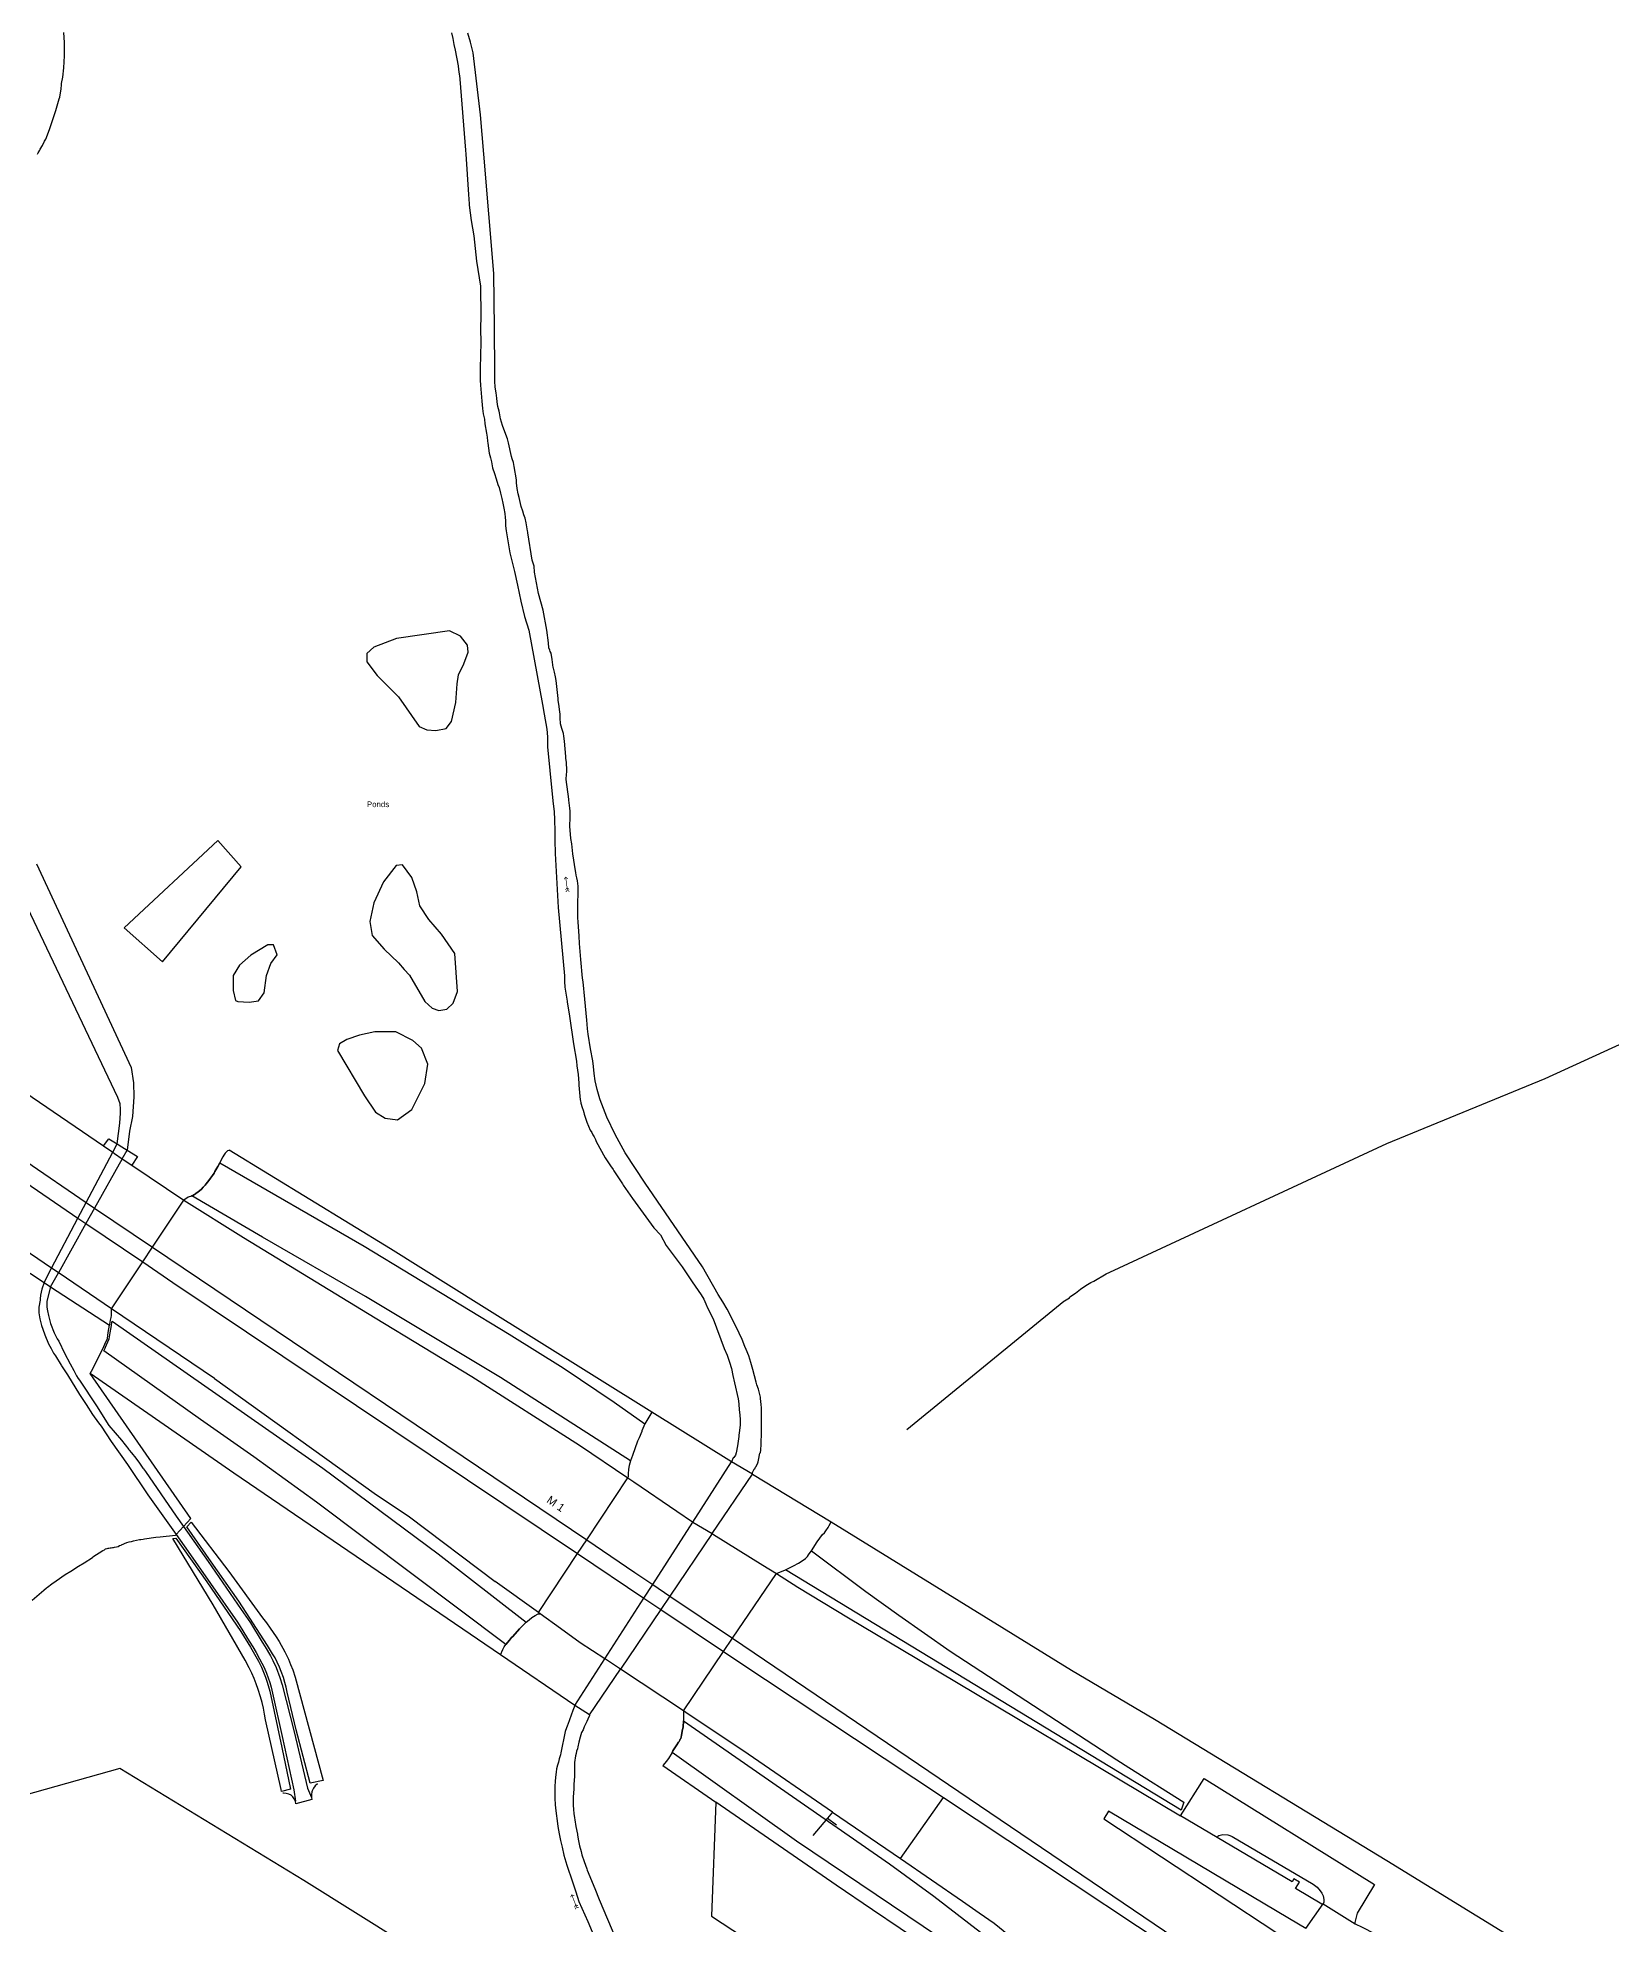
# Model space of a CAD drawing. Header units: millimetres. Extents: x 111502 to 977541, y 8702 to 1044108.
# Drawn here: x 974860 to 975278, y 476489 to 476990 of the extents above; entities that cross this region are included whole.
import ezdxf

# ---------------------------------------------------------------- set-up
doc = ezdxf.new("R2010")
doc.units = ezdxf.units.MM
doc.header["$LTSCALE"] = 0.25
doc.layers.add('X HVSS Site Background', color=8, linetype='Continuous')
doc.styles.add('OS Master Map$1$Standard', font='txt')

# ---------------------------------------------------------------- blocks, each defined once
blk = doc.blocks.new('OS Master Map$1$OSS6')
at = {"color": 8, "true_color": 0x707070, "const_width": 0.174, "flags": 128}
for points in [[(0.5, 0.5), (0, 0), (0.5, -0.5)], [(0, 0), (3.438, 0)], [(3.35, 0.5), (2.85, 0), (3.35, -0.5)], [(3.938, 0.5), (3.438, 0), (3.938, -0.5)]]:
    blk.add_lwpolyline(points, dxfattribs=at)
blk = doc.blocks.new('OS MAP')
at = {"layer": 'X HVSS Site Background', "flags": 128}
for points in [[(488641.6, 241500), (488641.8, 241500.3), (488641.8, 241500.3), (488642.2, 241501), (488642.2, 241501), (488642.3, 241501.3), (488642.3, 241501.3), (488642.9, 241502.3), (488642.9, 241502.3), (488643.5, 241503.4), (488643.5, 241503.4), (488643.8, 241504), (488643.8, 241504), (488644.8, 241506.5), (488644.8, 241506.5), (488646.5, 241511.6), (488646.5, 241511.6), (488647.4, 241514.7), (488647.4, 241514.7), (488647.5, 241515.1), (488647.5, 241515.1), (488647.9, 241517.3), (488647.9, 241517.3), (488648, 241518.4), (488648, 241518.4), (488648, 241518.7), (488648, 241518.7), (488648.3, 241520.4), (488648.3, 241520.4), (488648.6, 241522.9), (488648.6, 241522.9), (488648.8, 241526.1), (488648.8, 241526.1), (488648.8, 241529.6), (488648.8, 241529.6), (488648.6, 241532.3)], [(488751.6, 241532.2), (488751.9, 241530.7), (488751.9, 241530.7), (488752.2, 241529.1), (488752.2, 241529.1), (488752.5, 241527.6), (488752.5, 241527.6), (488753.3, 241523.4), (488753.3, 241523.4), (488753.4, 241522.5), (488753.4, 241522.5), (488753.8, 241520.1), (488753.8, 241520.1), (488753.8, 241519.9), (488753.8, 241519.9), (488755.3, 241501), (488755.3, 241501), (488755.4, 241500), (488755.4, 241500), (488756.1, 241489.3), (488756.1, 241489.3), (488756.3, 241486.8), (488756.3, 241486.8), (488756.3, 241486.4), (488756.3, 241486.4), (488756.8, 241482.4), (488756.8, 241482.4), (488757.5, 241478.3), (488757.5, 241478.3), (488758.2, 241471.6), (488758.2, 241471.6), (488759.3, 241464.9), (488759.3, 241464.9), (488759.4, 241456.9), (488759.4, 241456.9), (488759.3, 241453.8), (488759.3, 241453.8), (488759.4, 241449.8), (488759.4, 241449.8), (488759.3, 241446.8), (488759.3, 241446.8), (488759.2, 241442.9), (488759.2, 241442.9), (488759.2, 241440), (488759.2, 241440), (488759.3, 241438.6), (488759.3, 241438.6), (488759.4, 241437.6), (488759.4, 241437.6), (488759.6, 241434.4), (488759.6, 241434.4), (488759.8, 241432.4), (488759.8, 241432.4), (488760, 241431), (488760, 241431), (488760.3, 241429.6), (488760.3, 241429.6), (488760.4, 241428.4), (488760.4, 241428.4), (488760.9, 241425.9), (488760.9, 241425.9), (488761, 241424.8), (488761, 241424.8), (488761.1, 241423.8), (488761.1, 241423.8), (488761.2, 241423.2), (488761.2, 241423.2), (488761.6, 241420.6), (488761.6, 241420.6), (488761.9, 241419.3), (488761.9, 241419.3), (488762.2, 241418.3), (488762.2, 241418.3), (488762.5, 241416.7), (488762.5, 241416.7), (488763, 241415.2), (488763, 241415.2), (488763.4, 241413.8), (488763.4, 241413.8), (488763.9, 241412.3), (488763.9, 241412.3), (488764.2, 241411.5), (488764.2, 241411.5), (488764.6, 241410), (488764.6, 241410), (488764.9, 241408.5), (488764.9, 241408.5), (488765.2, 241407.3), (488765.2, 241407.3), (488765.5, 241406), (488765.5, 241406), (488765.7, 241404.6), (488765.7, 241404.6), (488765.8, 241403.5), (488765.8, 241403.5), (488765.9, 241402.7), (488765.9, 241402.7), (488765.9, 241401.3), (488765.9, 241401.3), (488766.1, 241400), (488766.1, 241400), (488767.1, 241394.1), (488767.1, 241394.1), (488768.3, 241389.2), (488768.3, 241389.2), (488769.1, 241385.5), (488769.1, 241385.5), (488770, 241381.3), (488770, 241381.3), (488771, 241377.2), (488771, 241377.2), (488772.1, 241373.6), (488772.1, 241373.6), (488775.7, 241353.8), (488775.7, 241353.8), (488776.2, 241351.3), (488776.2, 241351.3), (488776.9, 241347.3), (488776.9, 241347.3), (488777, 241346.3), (488777, 241346.3), (488777.1, 241345.2), (488777.1, 241345.2), (488777.1, 241342.6), (488777.1, 241342.6), (488777.7, 241336.3), (488777.7, 241336.3), (488778.2, 241330.9), (488778.2, 241330.9), (488778.6, 241327.5), (488778.6, 241327.5), (488778.8, 241325.4), (488778.8, 241325.4), (488778.9, 241323.2), (488778.9, 241323.2), (488778.9, 241322.9), (488778.9, 241322.9), (488779, 241320.6), (488779, 241320.6), (488779, 241317.8), (488779, 241317.8), (488779.1, 241314.3), (488779.1, 241314.3), (488779.9, 241299.9), (488779.9, 241299.9), (488781.6, 241281.8), (488781.6, 241281.8), (488781.6, 241280.3), (488781.6, 241280.3), (488781.7, 241278.8), (488781.7, 241278.8), (488782, 241276.7), (488782, 241276.7), (488782.3, 241275.1), (488782.3, 241275.1), (488782.3, 241274.9), (488782.3, 241274.9), (488782.9, 241271.1), (488782.9, 241271.1), (488784, 241263.7), (488784, 241263.7), (488784.8, 241259.1), (488784.8, 241259.1), (488784.9, 241257.9), (488784.9, 241257.9), (488785.2, 241255.6), (488785.2, 241255.6), (488785.4, 241253.3), (488785.4, 241253.3), (488785.4, 241252.8), (488785.4, 241252.8), (488785.7, 241248.9), (488785.7, 241248.9), (488785.8, 241248.7), (488785.8, 241248.7), (488785.9, 241248), (488785.9, 241248), (488786.3, 241246.8), (488786.3, 241246.8), (488786.5, 241246.1), (488786.5, 241246.1), (488786.7, 241245.5), (488786.7, 241245.5), (488786.8, 241245.1), (488786.8, 241245.1), (488787.4, 241243.2), (488787.4, 241243.2), (488787.5, 241242.9), (488787.5, 241242.9), (488788.4, 241240.8), (488788.4, 241240.8), (488788.8, 241240.2), (488788.8, 241240.2), (488789.1, 241239.6), (488789.1, 241239.6), (488789.5, 241239), (488789.5, 241239), (488789.8, 241238.3), (488789.8, 241238.3), (488790, 241237.8), (488790, 241237.8), (488792.4, 241233.5), (488792.4, 241233.5), (488793.8, 241231.3), (488793.8, 241231.3), (488794.5, 241230.4), (488794.5, 241230.4), (488794.7, 241230), (488794.7, 241230), (488797, 241226.6), (488797, 241226.6), (488797.2, 241226.2), (488797.2, 241226.2), (488799.6, 241222.7), (488799.6, 241222.7), (488805.3, 241214.9), (488805.3, 241214.9), (488807.1, 241213), (488807.1, 241213), (488808.6, 241210.2), (488808.6, 241210.2), (488812.8, 241204.5), (488812.8, 241204.5), (488815.5, 241200.5), (488815.5, 241200.5), (488817.9, 241197.1), (488817.9, 241197.1), (488818.6, 241195.9), (488818.6, 241195.9), (488819.1, 241194.7), (488819.1, 241194.7), (488819.6, 241193.6), (488819.6, 241193.6), (488821.1, 241190.7), (488821.1, 241190.7), (488824, 241182.8), (488824, 241182.8), (488824.8, 241181.1), (488824.8, 241181.1), (488825.4, 241179.2), (488825.4, 241179.2), (488825.9, 241177.5), (488825.9, 241177.5), (488826.3, 241175.7), (488826.3, 241175.7), (488826.7, 241173.7), (488826.7, 241173.7), (488827.7, 241169.5), (488827.7, 241169.5), (488827.9, 241168.1), (488827.9, 241168.1), (488828, 241166.5), (488828, 241166.5), (488828.1, 241166), (488828.1, 241166), (488828.2, 241164.1), (488828.2, 241164.1), (488828.2, 241162.6), (488828.2, 241162.6), (488828.1, 241161.1), (488828.1, 241161.1), (488827.9, 241159.8), (488827.9, 241159.8), (488827.9, 241159.5), (488827.9, 241159.5), (488827.6, 241157.6), (488827.6, 241157.6), (488827.5, 241157), (488827.5, 241157), (488827.2, 241155.1), (488827.2, 241155.1), (488827, 241154.5), (488827, 241154.5), (488826.6, 241153.9), (488826.6, 241153.9), (488826.4, 241153.8), (488826.4, 241153.8), (488825.95, 241152.7)], [(488831.5, 241149.5), (488831.5, 241149.9), (488831.5, 241149.9), (488831.7, 241150.3), (488831.7, 241150.3), (488831.8, 241150.4), (488831.8, 241150.4), (488832, 241150.8), (488832, 241150.8), (488832.1, 241150.9), (488832.1, 241150.9), (488832.3, 241151.3), (488832.3, 241151.3), (488832.4, 241151.4), (488832.4, 241151.4), (488832.8, 241152.2), (488832.8, 241152.2), (488833, 241152.7), (488833, 241152.7), (488833.1, 241153.2), (488833.1, 241153.2), (488833.2, 241153.6), (488833.2, 241153.6), (488833.4, 241154.6), (488833.4, 241154.6), (488833.5, 241155), (488833.5, 241155), (488833.6, 241155.2), (488833.6, 241155.2), (488833.7, 241155.8), (488833.7, 241155.8), (488833.7, 241156.3), (488833.7, 241156.3), (488833.8, 241157), (488833.8, 241157), (488833.8, 241158.8), (488833.8, 241158.8), (488833.9, 241159.3), (488833.9, 241159.3), (488833.9, 241167.1), (488833.9, 241167.1), (488833.8, 241168), (488833.8, 241168), (488833.6, 241169.6), (488833.6, 241169.6), (488833.6, 241169.9), (488833.6, 241169.9), (488833.5, 241170.6), (488833.5, 241170.6), (488833.1, 241172), (488833.1, 241172), (488832.7, 241173.2), (488832.7, 241173.2), (488832.5, 241173.9), (488832.5, 241173.9), (488831.6, 241177.3), (488831.6, 241177.3), (488831.1, 241179.1), (488831.1, 241179.1), (488830.5, 241180.9), (488830.5, 241180.9), (488829.8, 241182.6), (488829.8, 241182.6), (488829.5, 241183.4), (488829.5, 241183.4), (488828.8, 241185.2), (488828.8, 241185.2), (488828, 241186.9), (488828, 241186.9), (488827.3, 241188.4), (488827.3, 241188.4), (488824.8, 241193.3), (488824.8, 241193.3), (488823.6, 241195.2), (488823.6, 241195.2), (488822.4, 241197.2), (488822.4, 241197.2), (488818.2, 241204.5), (488818.2, 241204.5), (488803, 241226.7), (488803, 241226.7), (488797.7, 241234.8), (488797.7, 241234.8), (488795, 241239.7), (488795, 241239.7), (488792.8, 241244.3), (488792.8, 241244.3), (488791.9, 241246.6), (488791.9, 241246.6), (488791.1, 241248.9), (488791.1, 241248.9), (488791, 241249.1), (488791, 241249.1), (488790.3, 241251.6), (488790.3, 241251.6), (488789.7, 241253.9), (488789.7, 241253.9), (488789.5, 241255.9), (488789.5, 241255.9), (488789.3, 241257.7), (488789.3, 241257.7), (488789.1, 241259.2), (488789.1, 241259.2), (488788.5, 241262.4), (488788.5, 241262.4), (488787.9, 241266.3), (488787.9, 241266.3), (488787.7, 241267.7), (488787.7, 241267.7), (488787.6, 241269), (488787.6, 241269), (488787.5, 241270), (488787.5, 241270), (488787, 241275.6), (488787, 241275.6), (488786.5, 241280.2), (488786.5, 241280.2), (488786.4, 241281.2), (488786.4, 241281.2), (488785.9, 241286.1), (488785.9, 241286.1), (488785.6, 241290.4), (488785.6, 241290.4), (488785.5, 241292.3), (488785.5, 241292.3), (488785.3, 241294.9), (488785.3, 241294.9), (488785.2, 241296), (488785.2, 241296), (488785.1, 241297.3), (488785.1, 241297.3), (488785.1, 241301.1), (488785.1, 241301.1), (488785.2, 241303.7), (488785.2, 241303.7), (488785.2, 241305.6), (488785.2, 241305.6), (488785, 241307), (488785, 241307), (488784.9, 241307.8), (488784.9, 241307.8), (488784.7, 241308.5), (488784.7, 241308.5), (488784.6, 241309.2), (488784.6, 241309.2), (488784.5, 241309.7), (488784.5, 241309.7), (488783.8, 241314.2), (488783.8, 241314.2), (488783.5, 241316.8), (488783.5, 241316.8), (488783.3, 241318.3), (488783.3, 241318.3), (488783, 241321.5), (488783, 241321.5), (488783, 241322.3), (488783, 241322.3), (488783.1, 241323), (488783.1, 241323), (488783.1, 241325.5), (488783.1, 241325.5), (488783, 241326.3), (488783, 241326.3), (488782.7, 241328.4), (488782.7, 241328.4), (488782.7, 241328.7), (488782.7, 241328.7), (488782, 241333.9), (488782, 241333.9), (488782, 241334.4), (488782, 241334.4), (488782.1, 241334.9), (488782.1, 241334.9), (488782.1, 241335.4), (488782.1, 241335.4), (488782.2, 241335.8), (488782.2, 241335.8), (488782.2, 241337.1), (488782.2, 241337.1), (488782.1, 241337.7), (488782.1, 241337.7), (488782.1, 241338.4), (488782.1, 241338.4), (488781.9, 241339.6), (488781.9, 241339.6), (488781.9, 241340), (488781.9, 241340), (488781.6, 241344.1), (488781.6, 241344.1), (488781.4, 241345.4), (488781.4, 241345.4), (488781.3, 241346.1), (488781.3, 241346.1), (488780.9, 241347.5), (488780.9, 241347.5), (488780.5, 241348.7), (488780.5, 241348.7), (488780.5, 241349.2), (488780.5, 241349.2), (488780.4, 241349.8), (488780.4, 241349.8), (488780.4, 241351.4), (488780.4, 241351.4), (488780.3, 241351.8), (488780.3, 241351.8), (488780.2, 241353.3), (488780.2, 241353.3), (488779.9, 241355), (488779.9, 241355), (488779.9, 241355.4), (488779.9, 241355.4), (488779.4, 241360.2), (488779.4, 241360.2), (488779.2, 241361.2), (488779.2, 241361.2), (488778.9, 241362.4), (488778.9, 241362.4), (488778.7, 241363.5), (488778.7, 241363.5), (488778.6, 241363.7), (488778.6, 241363.7), (488778.3, 241365.8), (488778.3, 241365.8), (488778, 241367.5), (488778, 241367.5), (488777.8, 241367.9), (488777.8, 241367.9), (488777.7, 241368.3), (488777.7, 241368.3), (488777.4, 241368.9), (488777.4, 241368.9), (488777.3, 241370.2), (488777.3, 241370.2), (488776.9, 241373.6), (488776.9, 241373.6), (488775.9, 241378.9), (488775.9, 241378.9), (488774.7, 241383.3), (488774.7, 241383.3), (488773.6, 241389), (488773.6, 241389), (488773.5, 241390.6), (488773.5, 241390.6), (488773, 241392.2), (488773, 241392.2), (488771.8, 241399.4), (488771.8, 241399.4), (488771.8, 241399.6), (488771.8, 241399.6), (488771.75, 241400), (488771.75, 241400), (488771.4, 241402.1), (488771.4, 241402.1), (488771.1, 241403.3), (488771.1, 241403.3), (488770.8, 241404.2), (488770.8, 241404.2), (488770.5, 241405.2), (488770.5, 241405.2), (488770.1, 241406.4), (488770.1, 241406.4), (488769.5, 241408.8), (488769.5, 241408.8), (488769.3, 241409.8), (488769.3, 241409.8), (488769, 241411.2), (488769, 241411.2), (488768.8, 241412.7), (488768.8, 241412.7), (488768.8, 241413.5), (488768.8, 241413.5), (488768.2, 241417), (488768.2, 241417), (488768, 241418.1), (488768, 241418.1), (488767.7, 241419.1), (488767.7, 241419.1), (488767.5, 241419.7), (488767.5, 241419.7), (488766.7, 241423.3), (488766.7, 241423.3), (488766.4, 241424.4), (488766.4, 241424.4), (488765.2, 241427.7), (488765.2, 241427.7), (488765.1, 241427.9), (488765.1, 241427.9), (488764.6, 241429.7), (488764.6, 241429.7), (488764.3, 241431.3), (488764.3, 241431.3), (488764.2, 241431.7), (488764.2, 241431.7), (488763.9, 241433), (488763.9, 241433), (488763.7, 241434.2), (488763.7, 241434.2), (488763.6, 241435.2), (488763.6, 241435.2), (488763.4, 241436.6), (488763.4, 241436.6), (488763.2, 241438.1), (488763.2, 241438.1), (488763.2, 241438.4), (488763.2, 241438.4), (488763.1, 241439.4), (488763.1, 241439.4), (488763.1, 241442.3), (488763.1, 241442.3), (488763, 241453.9), (488763, 241453.9), (488762.8, 241468.3), (488762.8, 241468.3), (488760.2, 241500), (488760.2, 241500), (488759.3, 241510.4), (488759.3, 241510.4), (488757.3, 241526.9), (488757.3, 241526.9), (488756.6, 241529.7), (488756.6, 241529.7), (488755.9, 241532.1)], [(488737.51, 241355.87), (488743, 241348.01), (488743, 241348.01), (488745.01, 241347.1), (488745.01, 241347.1), (488747.39, 241346.91), (488747.39, 241346.91), (488750.13, 241347.46), (488750.13, 241347.46), (488751.59, 241349.29), (488751.59, 241349.29), (488752.69, 241354.41), (488752.69, 241354.41), (488753.06, 241359.35), (488753.06, 241359.35), (488753.42, 241361.72), (488753.42, 241361.72), (488754.88, 241364.65), (488754.88, 241364.65), (488755.98, 241367.76), (488755.98, 241367.76), (488755.8, 241369.59), (488755.8, 241369.59), (488753.97, 241371.96), (488753.97, 241371.96), (488751.04, 241373.43), (488751.04, 241373.43), (488736.96, 241371.41), (488736.96, 241371.41), (488730.93, 241369.04), (488730.93, 241369.04), (488729.1, 241367.39), (488729.1, 241367.39), (488729.1, 241365.2), (488729.1, 241365.2), (488731.84, 241361.54), (488731.84, 241361.54), (488737.51, 241355.87)], [(488689.48, 241317.72), (488664.61, 241294.5), (488664.61, 241294.5), (488674.85, 241285.54), (488674.85, 241285.54), (488695.7, 241310.77), (488695.7, 241310.77), (488689.48, 241317.72)], [(488662.75, 241237.15), (488663.51, 241242.71), (488663.51, 241242.71), (488663.66, 241245.31), (488663.66, 241245.31), (488663.68, 241246.39), (488663.68, 241246.39), (488663.56, 241247.84), (488663.56, 241247.84), (488662.99, 241249.44), (488662.99, 241249.44), (488634.72, 241308.84)], [(488641.35, 241311.56), (488666.52, 241257.49), (488666.52, 241257.49), (488667.09, 241253.39), (488667.09, 241253.39), (488667.24, 241249.64), (488667.24, 241249.64), (488666.81, 241244.41), (488666.81, 241244.41), (488666.08, 241240.56), (488666.08, 241240.56), (488665.4, 241235.5)], [(488740.42, 241281.99), (488744.52, 241274.97), (488744.52, 241274.97), (488746.42, 241273.22), (488746.42, 241273.22), (488748.17, 241272.63), (488748.17, 241272.63), (488750.37, 241272.92), (488750.37, 241272.92), (488751.98, 241274.53), (488751.98, 241274.53), (488753.15, 241277.6), (488753.15, 241277.6), (488752.42, 241287.7), (488752.42, 241287.7), (488748.9, 241292.82), (488748.9, 241292.82), (488745.54, 241296.77), (488745.54, 241296.77), (488743.2, 241300.42), (488743.2, 241300.42), (488742.32, 241304.08), (488742.32, 241304.08), (488741.01, 241307.88), (488741.01, 241307.88), (488738.52, 241311.25), (488738.52, 241311.25), (488736.91, 241311.1), (488736.91, 241311.1), (488733.55, 241306.71), (488733.55, 241306.71), (488730.91, 241301.15), (488730.91, 241301.15), (488729.89, 241296.18), (488729.89, 241296.18), (488730.47, 241292.52), (488730.47, 241292.52), (488733.69, 241288.87), (488733.69, 241288.87), (488737.49, 241285.21), (488737.49, 241285.21), (488738.96, 241283.46), (488738.96, 241283.46), (488740.42, 241281.99)], [(488694.78, 241274.97), (488697.85, 241274.82), (488697.85, 241274.82), (488700.34, 241275.12), (488700.34, 241275.12), (488701.8, 241277.31), (488701.8, 241277.31), (488702.39, 241281.85), (488702.39, 241281.85), (488703.56, 241285.06), (488703.56, 241285.06), (488705.31, 241287.4), (488705.31, 241287.4), (488704.29, 241290.04), (488704.29, 241290.04), (488702.83, 241290.04), (488702.83, 241290.04), (488698.29, 241287.26), (488698.29, 241287.26), (488695.22, 241284.63), (488695.22, 241284.63), (488693.61, 241281.85), (488693.61, 241281.85), (488693.61, 241277.9), (488693.61, 241277.9), (488694.2, 241275.26), (488694.2, 241275.26), (488694.78, 241274.97)], [(488872.55, 241161.34), (488914.21, 241195.42), (488914.21, 241195.42), (488914.41, 241195.52), (488914.41, 241195.52), (488915.71, 241196.32), (488915.71, 241196.32), (488915.81, 241196.52), (488915.81, 241196.52), (488917.31, 241197.52), (488917.31, 241197.52), (488918.61, 241198.62), (488918.61, 241198.62), (488919.51, 241199.22), (488919.51, 241199.22), (488920.51, 241199.82), (488920.51, 241199.82), (488921.41, 241200.32), (488921.41, 241200.32), (488922.21, 241200.72), (488922.21, 241200.72), (488925.41, 241202.62), (488925.41, 241202.62), (488926.41, 241203.12), (488926.41, 241203.12), (489000, 241237.23), (489000, 241237.23), (489042.01, 241254.55), (489042.01, 241254.55), (489107.87, 241284.64)], [(488721.26, 241261.95), (488728.43, 241249.96), (488728.43, 241249.96), (488731.35, 241245.57), (488731.35, 241245.57), (488733.98, 241243.96), (488733.98, 241243.96), (488737.2, 241243.52), (488737.2, 241243.52), (488741.01, 241246.3), (488741.01, 241246.3), (488744.52, 241253.18), (488744.52, 241253.18), (488745.25, 241258.3), (488745.25, 241258.3), (488743.64, 241262.54), (488743.64, 241262.54), (488741.3, 241264.59), (488741.3, 241264.59), (488736.76, 241266.93), (488736.76, 241266.93), (488731.2, 241266.93), (488731.2, 241266.93), (488727.11, 241266.05), (488727.11, 241266.05), (488723.74, 241264.88), (488723.74, 241264.88), (488721.84, 241263.71), (488721.84, 241263.71), (488721.26, 241261.95)], [(488630.63, 241256.01), (488659.1, 241236.65)], [(488630.63, 241256.01), (488659.1, 241236.65)], [(488622.38, 241243.57), (488654.53, 241221.59), (488654.53, 241221.59), (488656.77, 241220.08), (488656.77, 241220.08), (488672.14, 241209.73)], [(488619.81, 241239.69), (488652.34, 241217.43), (488652.34, 241217.43), (488654.47, 241215.99), (488654.47, 241215.99), (488669.55, 241205.83)], [(488659.1, 241236.65), (488660.6, 241238.5), (488660.6, 241238.5), (488662.75, 241237.15)], [(488661.59, 241234.95), (488662.75, 241237.15)], [(488662.75, 241237.15), (488664.05, 241236.35), (488664.05, 241236.35), (488665.4, 241235.5)], [(488645.36, 241204.2), (488652.34, 241217.43), (488652.34, 241217.43), (488654.53, 241221.59), (488654.53, 241221.59), (488661.59, 241234.95)], [(488664.11, 241233.2), (488656.77, 241220.08), (488656.77, 241220.08), (488654.47, 241215.99), (488654.47, 241215.99), (488647.18, 241202.96)], [(488659.1, 241236.65), (488661.59, 241234.95)], [(488661.59, 241234.95), (488662.1, 241234.6), (488662.1, 241234.6), (488664.11, 241233.2)], [(488664.11, 241233.2), (488665.4, 241235.5)], [(488664.11, 241233.2), (488664.4, 241233), (488664.4, 241233), (488666.65, 241231.5)], [(488665.4, 241235.5), (488668.2, 241233.8), (488668.2, 241233.8), (488666.65, 241231.5)], [(488804.75, 241165.95), (488759.5, 241194.2), (488759.5, 241194.2), (488735.4, 241209.3), (488735.4, 241209.3), (488692.5, 241235.5), (488692.5, 241235.5), (488692.4, 241235.4), (488692.4, 241235.4), (488692.1, 241235.3), (488692.1, 241235.3), (488691.5, 241234.7), (488691.5, 241234.7), (488691.1, 241234.2), (488691.1, 241234.2), (488690.8, 241233.7), (488690.8, 241233.7), (488689.5, 241231.2), (488689.5, 241231.2), (488688.7, 241229.8), (488688.7, 241229.8), (488688.5, 241229.4), (488688.5, 241229.4), (488688.1, 241228.8), (488688.1, 241228.8), (488687.6, 241228.1), (488687.6, 241228.1), (488687.4, 241227.8), (488687.4, 241227.8), (488686.8, 241227), (488686.8, 241227), (488686.4, 241226.6), (488686.4, 241226.6), (488686.1, 241226.2), (488686.1, 241226.2), (488685.6, 241225.7), (488685.6, 241225.7), (488685.2, 241225.1), (488685.2, 241225.1), (488684.6, 241224.7), (488684.6, 241224.7), (488684.3, 241224.4), (488684.3, 241224.4), (488683.7, 241224), (488683.7, 241224), (488683.6, 241223.9), (488683.6, 241223.9), (488683.3, 241223.7), (488683.3, 241223.7), (488682.9, 241223.5), (488682.9, 241223.5), (488682.6, 241223.4), (488682.6, 241223.4), (488682.3, 241223.2), (488682.3, 241223.2), (488681.9, 241223.1), (488681.9, 241223.1), (488681.6, 241223), (488681.6, 241223), (488680.45, 241222.25)], [(488682.6, 241223.4), (488682.9, 241223.5), (488682.9, 241223.5), (488683.3, 241223.7), (488683.3, 241223.7), (488683.6, 241223.9), (488683.6, 241223.9), (488683.7, 241224), (488683.7, 241224), (488684.3, 241224.4), (488684.3, 241224.4), (488684.6, 241224.7), (488684.6, 241224.7), (488685.2, 241225.1), (488685.2, 241225.1), (488685.6, 241225.7), (488685.6, 241225.7), (488686.1, 241226.2), (488686.1, 241226.2), (488686.4, 241226.6), (488686.4, 241226.6), (488686.8, 241227), (488686.8, 241227), (488687.4, 241227.8), (488687.4, 241227.8), (488687.6, 241228.1), (488687.6, 241228.1), (488688.1, 241228.8), (488688.1, 241228.8), (488688.5, 241229.4), (488688.5, 241229.4), (488688.7, 241229.8), (488688.7, 241229.8), (488689.5, 241231.2), (488689.5, 241231.2), (488689.6, 241231.3), (488689.6, 241231.3), (488690, 241232.1), (488690, 241232.1), (488728.4, 241210), (488728.4, 241210), (488766.9, 241186.6), (488766.9, 241186.6), (488781.2, 241177.7), (488781.2, 241177.7), (488794.8, 241168.6), (488794.8, 241168.6), (488802.9, 241162.8), (488802.9, 241162.8), (488802.1, 241161), (488802.1, 241161), (488802.1, 241160.8), (488802.1, 241160.8), (488801.4, 241159.1), (488801.4, 241159.1), (488801, 241158.2), (488801, 241158.2), (488799.6, 241154.4), (488799.6, 241154.4), (488799.1, 241153)], [(488645.36, 241204.2), (488611.5, 241227.15)], [(488666.65, 241231.5), (488680.45, 241222.25)], [(488666.65, 241231.5), (488680.45, 241222.25)], [(488605.97, 241224.97), (488643.35, 241200.4)], [(488672.14, 241209.73), (488680.45, 241222.25)], [(488680.45, 241222.25), (488696.3, 241212.35)], [(488799.1, 241153), (488764.6, 241175.1), (488764.6, 241175.1), (488728.7, 241196.6), (488728.7, 241196.6), (488701.4, 241212.4), (488701.4, 241212.4), (488682.6, 241223.4)], [(488696.3, 241212.35), (488731.3, 241191), (488731.3, 241191), (488757, 241175.4), (488757, 241175.4), (488785.6, 241157.2)], [(488669.55, 241205.83), (488672.14, 241209.73)], [(488672.14, 241209.73), (488787.49, 241132.01)], [(488643.35, 241200.4), (488645.36, 241204.2)], [(488645.1, 241199.25), (488647.18, 241202.96)], [(488647.18, 241202.96), (488645.5, 241204.1), (488645.5, 241204.1), (488645.36, 241204.2)], [(488661.3, 241193.4), (488647.35, 241202.85), (488647.35, 241202.85), (488647.18, 241202.96)], [(488661.3, 241193.4), (488669.55, 241205.83)], [(488669.55, 241205.83), (488677.6, 241200.4), (488677.6, 241200.4), (488785.07, 241128.37)], [(488643.35, 241200.4), (488642.75, 241198.6), (488642.75, 241198.6), (488642.4, 241197), (488642.4, 241197), (488642.3, 241196), (488642.3, 241196), (488642.3, 241195.7), (488642.3, 241195.7), (488642, 241193.8), (488642, 241193.8), (488642, 241192.3), (488642, 241192.3), (488642.2, 241190.7), (488642.2, 241190.7), (488642.6, 241189.3), (488642.6, 241189.3), (488642.7, 241188.9), (488642.7, 241188.9), (488643.5, 241186.7), (488643.5, 241186.7), (488643.6, 241186.5), (488643.6, 241186.5), (488644.5, 241184.1), (488644.5, 241184.1), (488645.2, 241182.8), (488645.2, 241182.8), (488645.9, 241181.6), (488645.9, 241181.6), (488646.4, 241180.9), (488646.4, 241180.9), (488647.9, 241178.4), (488647.9, 241178.4), (488648, 241178.2), (488648, 241178.2), (488649.6, 241175.8), (488649.6, 241175.8), (488652.8, 241170.6), (488652.8, 241170.6), (488654.5, 241168), (488654.5, 241168), (488656.2, 241165.3), (488656.2, 241165.3), (488657.8, 241163.1), (488657.8, 241163.1), (488658.5, 241162.2), (488658.5, 241162.2), (488661.2, 241158.1), (488661.2, 241158.1), (488665.5, 241152), (488665.5, 241152), (488670.9, 241144), (488670.9, 241144), (488678.4, 241133.41)], [(488643.35, 241200.4), (488645.1, 241199.25)], [(488645.1, 241199.25), (488644.2, 241195.8), (488644.2, 241195.8), (488644.1, 241195.3), (488644.1, 241195.3), (488644.1, 241193.8), (488644.1, 241193.8), (488644.3, 241192.8), (488644.3, 241192.8), (488644.5, 241191.6), (488644.5, 241191.6), (488645.1, 241189.5), (488645.1, 241189.5), (488646, 241187), (488646, 241187), (488646.8, 241185.4), (488646.8, 241185.4), (488647.3, 241184.8), (488647.3, 241184.8), (488648.8, 241181.6), (488648.8, 241181.6), (488650.3, 241178.8), (488650.3, 241178.8), (488651.3, 241177), (488651.3, 241177), (488652, 241175.6), (488652, 241175.6), (488652.4, 241174.9), (488652.4, 241174.9), (488652.8, 241174.4), (488652.8, 241174.4), (488657.3, 241167.6), (488657.3, 241167.6), (488660.6, 241162.4), (488660.6, 241162.4), (488663.9, 241158.5), (488663.9, 241158.5), (488665.9, 241156), (488665.9, 241156), (488666, 241155.8), (488666, 241155.8), (488666.6, 241155.1), (488666.6, 241155.1), (488667.7, 241153.7), (488667.7, 241153.7), (488668.7, 241152.4), (488668.7, 241152.4), (488669.6, 241151.1), (488669.6, 241151.1), (488669.8, 241150.9), (488669.8, 241150.9), (488670.3, 241150.2), (488670.3, 241150.2), (488678.4, 241138.3), (488678.4, 241138.3), (488680.35, 241135.53)], [(488645.1, 241199.25), (488660.75, 241189)], [(488660.75, 241189), (488660.8, 241189.2), (488660.8, 241189.2), (488660.8, 241189.3), (488660.8, 241189.3), (488661, 241190.4), (488661, 241190.4), (488661.1, 241190.7), (488661.1, 241190.7), (488661.2, 241191.1), (488661.2, 241191.1), (488661.3, 241191.6), (488661.3, 241191.6), (488661.3, 241193.4)], [(488688.6, 241174.9), (488661.3, 241193.4)], [(488655.6, 241176.2), (488656.3, 241177.4), (488656.3, 241177.4), (488657.3, 241179.5), (488657.3, 241179.5), (488658.3, 241181.3), (488658.3, 241181.3), (488658.8, 241182.5), (488658.8, 241182.5), (488659.1, 241183.1), (488659.1, 241183.1), (488659.2, 241183.4), (488659.2, 241183.4), (488659.5, 241184), (488659.5, 241184), (488660.2, 241185.5), (488660.2, 241185.5), (488660.4, 241187.1), (488660.4, 241187.1), (488660.75, 241189)], [(488771.4, 241110.2), (488769.6, 241108.4), (488769.6, 241108.4), (488767.9, 241106.4), (488767.9, 241106.4), (488767.5, 241106.1), (488767.5, 241106.1), (488767, 241105.4), (488767, 241105.4), (488766, 241104.2), (488766, 241104.2), (488715.7, 241142), (488715.7, 241142), (488699.1, 241154.1), (488699.1, 241154.1), (488684.9, 241164), (488684.9, 241164), (488659.21, 241182.21), (488659.21, 241182.21), (488659.56, 241182.91), (488659.56, 241182.91), (488659.66, 241183.21), (488659.66, 241183.21), (488659.95, 241183.78), (488659.95, 241183.78), (488660.69, 241185.36), (488660.69, 241185.36), (488660.89, 241187.02), (488660.89, 241187.02), (488661.24, 241188.9), (488661.24, 241188.9), (488661.3, 241189.14), (488661.3, 241189.14), (488661.3, 241189.25), (488661.3, 241189.25), (488661.45, 241190.08)], [(488661.45, 241190.08), (488717.4, 241151.1), (488717.4, 241151.1), (488748, 241128.3), (488748, 241128.3), (488771.4, 241110.2)], [(488680.35, 241135.53), (488682.3, 241137.65), (488682.3, 241137.65), (488655.6, 241176.2)], [(488764.6, 241101.5), (488693.8, 241149.7), (488693.8, 241149.7), (488655.6, 241176.2)], [(488688.6, 241174.9), (488731, 241144.4), (488731, 241144.4), (488740.4, 241138.1), (488740.4, 241138.1), (488763.2, 241121)], [(488804.75, 241165.95), (488802.9, 241162.8), (488802.9, 241162.8), (488802.1, 241161), (488802.1, 241161), (488802.1, 241160.8), (488802.1, 241160.8), (488801.4, 241159.1), (488801.4, 241159.1), (488801, 241158.2), (488801, 241158.2), (488799.6, 241154.4), (488799.6, 241154.4), (488799.1, 241153), (488799.1, 241153), (488798.8, 241151.8), (488798.8, 241151.8), (488798.6, 241150.8), (488798.6, 241150.8), (488798.6, 241150.4), (488798.6, 241150.4), (488798.5, 241149.9), (488798.5, 241149.9), (488798.5, 241148.9), (488798.5, 241148.9), (488798.4, 241148.5)], [(488825.95, 241152.7), (488804.75, 241165.95)], [(488785.6, 241157.2), (488798.4, 241148.5)], [(488815.68, 241136.75), (488825.95, 241152.7)], [(488831.5, 241149.5), (488825.95, 241152.7)], [(488787.49, 241132.01), (488798.4, 241148.5)], [(488798.4, 241148.5), (488800, 241147.4), (488800, 241147.4), (488811.4, 241139.66), (488811.4, 241139.66), (488815.6, 241136.8), (488815.6, 241136.8), (488815.68, 241136.75)], [(488820.81, 241133.69), (488831.5, 241149.5)], [(488831.5, 241149.5), (488852.4, 241136.8)], [(488837.85, 241123.1), (488840.3, 241124.1), (488840.3, 241124.1), (488842.4, 241125.1), (488842.4, 241125.1), (488843.7, 241125.8), (488843.7, 241125.8), (488844.4, 241126.3), (488844.4, 241126.3), (488845.6, 241127.1), (488845.6, 241127.1), (488846.1, 241127.6), (488846.1, 241127.6), (488846.3, 241127.9), (488846.3, 241127.9), (488846.3, 241128), (488846.3, 241128), (488847.2, 241129.1), (488847.2, 241129.1), (488848.7, 241131.5), (488848.7, 241131.5), (488850.1, 241133.4), (488850.1, 241133.4), (488850.6, 241133.9), (488850.6, 241133.9), (488851, 241134.4), (488851, 241134.4), (488851.6, 241135.3), (488851.6, 241135.3), (488851.9, 241135.8), (488851.9, 241135.8), (488852.4, 241136.8)], [(488852.4, 241136.8), (488916.2, 241097.4), (488916.2, 241097.4), (488938.3, 241084.44), (488938.3, 241084.44), (489000, 241046.88), (489000, 241046.88), (489035.83, 241024.8), (489035.83, 241024.8), (489063.33, 241007.6), (489063.33, 241007.6), (489076.3, 241000), (489076.3, 241000), (489100.93, 240984.8), (489100.93, 240984.8), (489125.48, 240971.06)], [(488640.2, 241116), (488643.3, 241118.7), (488643.3, 241118.7), (488644.04, 241119.29), (488644.04, 241119.29), (488644.3, 241119.5), (488644.3, 241119.5), (488645.4, 241120.3), (488645.4, 241120.3), (488646.6, 241121.1), (488646.6, 241121.1), (488649, 241122.8), (488649, 241122.8), (488650.5, 241123.7), (488650.5, 241123.7), (488652.5, 241125), (488652.5, 241125), (488654, 241125.9), (488654, 241125.9), (488656.2, 241127.3), (488656.2, 241127.3), (488656.3, 241127.5), (488656.3, 241127.5), (488659, 241129.2), (488659, 241129.2), (488659.4, 241129.4), (488659.4, 241129.4), (488659.7, 241129.6), (488659.7, 241129.6), (488660.1, 241129.7), (488660.1, 241129.7), (488660.4, 241129.8), (488660.4, 241129.8), (488660.6, 241129.8), (488660.6, 241129.8), (488660.9, 241129.9), (488660.9, 241129.9), (488661.2, 241129.9), (488661.2, 241129.9), (488661.5, 241130), (488661.5, 241130), (488661.8, 241130), (488661.8, 241130), (488662.1, 241130.1), (488662.1, 241130.1), (488662.6, 241130.2), (488662.6, 241130.2), (488663, 241130.3), (488663, 241130.3), (488663.4, 241130.5), (488663.4, 241130.5), (488663.8, 241130.6), (488663.8, 241130.6), (488663.9, 241130.7), (488663.9, 241130.7), (488665.3, 241131.3), (488665.3, 241131.3), (488666, 241131.5), (488666, 241131.5), (488666.6, 241131.6), (488666.6, 241131.6), (488667.1, 241131.8), (488667.1, 241131.8), (488668.7, 241132.1), (488668.7, 241132.1), (488669.1, 241132.1), (488669.1, 241132.1), (488669.7, 241132.2), (488669.7, 241132.2), (488670, 241132.3), (488670, 241132.3), (488673, 241132.7), (488673, 241132.7), (488674.2, 241132.8), (488674.2, 241132.8), (488678.3, 241133.3), (488678.3, 241133.3), (488678.4, 241133.41)], [(488677.55, 241132.4), (488678.35, 241132.45), (488678.35, 241132.45), (488686.55, 241120.85), (488686.55, 241120.85), (488695.6, 241107.65), (488695.6, 241107.65), (488698.15, 241103.55), (488698.15, 241103.55), (488698.9, 241102.3), (488698.9, 241102.3), (488700.3, 241099.8), (488700.3, 241099.8), (488701.1, 241098.2), (488701.1, 241098.2), (488701.65, 241096.9), (488701.65, 241096.9), (488702.2, 241095.55), (488702.2, 241095.55), (488702.65, 241094.2), (488702.65, 241094.2), (488703.35, 241091.8), (488703.35, 241091.8), (488706.55, 241076.85), (488706.55, 241076.85), (488708.85, 241065.8), (488708.85, 241065.8), (488706.4, 241065.2)], [(488706.4, 241065.2), (488706.3, 241065.7), (488706.3, 241065.7), (488702.15, 241084.2), (488702.15, 241084.2), (488701.9, 241085.75), (488701.9, 241085.75), (488701.6, 241087.3), (488701.6, 241087.3), (488701.25, 241088.85), (488701.25, 241088.85), (488700.85, 241090.35), (488700.85, 241090.35), (488700.25, 241092.25), (488700.25, 241092.25), (488699.7, 241093.75), (488699.7, 241093.75), (488699.15, 241095.2), (488699.15, 241095.2), (488698.5, 241096.65), (488698.5, 241096.65), (488697.85, 241098.05), (488697.85, 241098.05), (488696.75, 241100.1), (488696.75, 241100.1), (488688.25, 241114.75), (488688.25, 241114.75), (488677.55, 241132.4)], [(488678.4, 241133.41), (488680.35, 241135.53)], [(488678.4, 241133.41), (488681.6, 241128.9), (488681.6, 241128.9), (488687.55, 241120.45), (488687.55, 241120.45), (488694.7, 241110.15), (488694.7, 241110.15), (488697.85, 241105.1), (488697.85, 241105.1), (488698.8, 241103.65), (488698.8, 241103.65), (488699.65, 241102.15), (488699.65, 241102.15), (488700.6, 241100.45), (488700.6, 241100.45), (488701.2, 241099.25), (488701.2, 241099.25), (488701.8, 241098.1), (488701.8, 241098.1), (488702.4, 241096.65), (488702.4, 241096.65), (488703.3, 241094.15), (488703.3, 241094.15), (488703.65, 241092.9), (488703.65, 241092.9), (488704.05, 241091.3), (488704.05, 241091.3), (488706.6, 241079.8), (488706.6, 241079.8), (488709.65, 241065.65), (488709.65, 241065.65), (488710.1, 241062.6)], [(488680.35, 241135.53), (488686.9, 241126.25), (488686.9, 241126.25), (488695.7, 241113.55), (488695.7, 241113.55), (488698.2, 241110), (488698.2, 241110), (488701.3, 241104.85), (488701.3, 241104.85), (488702.1, 241103.6), (488702.1, 241103.6), (488703.5, 241101.2), (488703.5, 241101.2), (488704.15, 241099.95), (488704.15, 241099.95), (488705, 241098.1), (488705, 241098.1), (488706, 241095.5), (488706, 241095.5), (488706.6, 241093.55), (488706.6, 241093.55), (488709.8, 241081), (488709.8, 241081), (488713.3, 241066.1), (488713.3, 241066.1), (488714.35, 241063.6)], [(488717.5, 241068.15), (488714, 241067.4), (488714, 241067.4), (488710.3, 241081.6), (488710.3, 241081.6), (488707.95, 241091.6), (488707.95, 241091.6), (488707.65, 241092.9), (488707.65, 241092.9), (488707.3, 241094.15), (488707.3, 241094.15), (488706.95, 241095.45), (488706.95, 241095.45), (488706.35, 241097.05), (488706.35, 241097.05), (488705.85, 241098.25), (488705.85, 241098.25), (488705.3, 241099.5), (488705.3, 241099.5), (488704.7, 241100.65), (488704.7, 241100.65), (488704.05, 241101.8), (488704.05, 241101.8), (488702.7, 241104), (488702.7, 241104), (488695.05, 241115.7), (488695.05, 241115.7), (488687.7, 241126.2), (488687.7, 241126.2), (488681.3, 241135.45), (488681.3, 241135.45), (488682.45, 241136.75)], [(488682.45, 241136.75), (488692.4, 241123.65), (488692.4, 241123.65), (488701.35, 241111.35), (488701.35, 241111.35), (488702.4, 241110), (488702.4, 241110), (488703.45, 241108.6), (488703.45, 241108.6), (488705, 241106.3), (488705, 241106.3), (488705.8, 241105), (488705.8, 241105), (488707.3, 241102.3), (488707.3, 241102.3), (488708.25, 241100.35), (488708.25, 241100.35), (488708.85, 241098.95), (488708.85, 241098.95), (488709.4, 241097.5), (488709.4, 241097.5), (488710.05, 241095.6), (488710.05, 241095.6), (488717.5, 241068.15)], [(488785.07, 241128.37), (488787.49, 241132.01)], [(488787.49, 241132.01), (488800.3, 241123.38), (488800.3, 241123.38), (488805.01, 241120.2), (488805.01, 241120.2), (488809.6, 241117.11), (488809.6, 241117.11), (488826.24, 241105.9)], [(488792.27, 241100.42), (488802.67, 241116.57), (488802.67, 241116.57), (488805.01, 241120.2), (488805.01, 241120.2), (488815.68, 241136.75)], [(488820.81, 241133.69), (488809.6, 241117.11), (488809.6, 241117.11), (488807.18, 241113.55), (488807.18, 241113.55), (488796.46, 241097.69)], [(488815.68, 241136.75), (488820.8, 241133.7), (488820.8, 241133.7), (488820.81, 241133.69)], [(488820.81, 241133.69), (488821.2, 241133.45), (488821.2, 241133.45), (488834.3, 241125.3), (488834.3, 241125.3), (488837.85, 241123.1)], [(488774.7, 241112.7), (488785.07, 241128.37)], [(488785.07, 241128.37), (488802.67, 241116.57), (488802.67, 241116.57), (488807.18, 241113.55), (488807.18, 241113.55), (488823.85, 241102.38)], [(488840.3, 241124.1), (488842.4, 241125.1), (488842.4, 241125.1), (488843.7, 241125.8), (488843.7, 241125.8), (488844.4, 241126.3), (488844.4, 241126.3), (488845.6, 241127.1), (488845.6, 241127.1), (488846.1, 241127.6), (488846.1, 241127.6), (488846.3, 241127.9), (488846.3, 241127.9), (488846.3, 241128), (488846.3, 241128), (488847.2, 241129.1), (488847.2, 241129.1), (488861.6, 241118.3), (488861.6, 241118.3), (488870.4, 241112), (488870.4, 241112), (488884, 241102.5), (488884, 241102.5), (488928.3, 241073.6), (488928.3, 241073.6), (488931.5, 241071.54), (488931.5, 241071.54), (488946.11, 241062.4), (488946.11, 241062.4), (488945.37, 241060.21)], [(488826.24, 241105.9), (488837.85, 241123.1)], [(488837.85, 241123.1), (488843.6, 241119.5), (488843.6, 241119.5), (488857, 241111.3)], [(488945.37, 241060.21), (488840.3, 241124.1)], [(488774.7, 241112.7), (488763.2, 241121)], [(488764.6, 241101.5), (488765.2, 241102.9), (488765.2, 241102.9), (488765.6, 241103.6), (488765.6, 241103.6), (488766, 241104.2), (488766, 241104.2), (488767, 241105.4), (488767, 241105.4), (488767.5, 241106.1), (488767.5, 241106.1), (488767.9, 241106.4), (488767.9, 241106.4), (488769.6, 241108.4), (488769.6, 241108.4), (488771.4, 241110.2), (488771.4, 241110.2), (488772.2, 241110.8), (488772.2, 241110.8), (488772.9, 241111.4), (488772.9, 241111.4), (488773.8, 241111.9), (488773.8, 241111.9), (488774.6, 241112.4), (488774.6, 241112.4), (488775.1, 241112.4)], [(488775.1, 241112.4), (488774.7, 241112.7)], [(488792.27, 241100.42), (488785.7, 241104.7), (488785.7, 241104.7), (488780.5, 241108.5), (488780.5, 241108.5), (488775.1, 241112.4)], [(488857, 241111.3), (488875.2, 241100.5), (488875.2, 241100.5), (488945.17, 241058.73)], [(488813.2, 241086.6), (488823.85, 241102.38)], [(488823.85, 241102.38), (488826.24, 241105.9)], [(488823.85, 241102.38), (488827.1, 241100.2), (488827.1, 241100.2), (488882.24, 241063.61)], [(488826.24, 241105.9), (488834.7, 241100.2), (488834.7, 241100.2), (488959.93, 241015.33)], [(488784.3, 241088.05), (488764.6, 241101.5)], [(488784.3, 241088.05), (488792.27, 241100.42)], [(488788.25, 241085.55), (488796.46, 241097.69)], [(488796.46, 241097.69), (488796.45, 241097.7), (488796.45, 241097.7), (488792.5, 241100.3), (488792.5, 241100.3), (488792.3, 241100.4), (488792.3, 241100.4), (488792.27, 241100.42)], [(488813.2, 241086.6), (488796.46, 241097.69)], [(488784.3, 241088.05), (488783.8, 241086.7), (488783.8, 241086.7), (488782.5, 241083), (488782.5, 241083), (488782.4, 241082.8), (488782.4, 241082.8), (488781.8, 241081.1), (488781.8, 241081.1), (488780.6, 241075.5), (488780.6, 241075.5), (488780.5, 241074.9), (488780.5, 241074.9), (488780.2, 241073.9), (488780.2, 241073.9), (488780, 241073), (488780, 241073), (488779.7, 241072.2), (488779.7, 241072.2), (488779.5, 241071.2), (488779.5, 241071.2), (488779.4, 241070.3), (488779.4, 241070.3), (488779.2, 241069), (488779.2, 241069), (488779.1, 241067.9), (488779.1, 241067.9), (488779, 241066.6), (488779, 241066.6), (488779, 241063.4), (488779, 241063.4), (488779.1, 241061.7), (488779.1, 241061.7), (488779.3, 241060.1), (488779.3, 241060.1), (488779.7, 241056.7), (488779.7, 241056.7), (488779.8, 241055.9), (488779.8, 241055.9), (488780.2, 241054), (488780.2, 241054), (488780.5, 241052.2), (488780.5, 241052.2), (488781, 241050.4), (488781, 241050.4), (488781.4, 241048.3), (488781.4, 241048.3), (488782.2, 241045.6), (488782.2, 241045.6), (488783.7, 241041.2), (488783.7, 241041.2), (488784.6, 241038.6), (488784.6, 241038.6), (488785.4, 241036), (488785.4, 241036), (488787.8, 241030.7), (488787.8, 241030.7), (488790.5, 241024.1)], [(488788.25, 241085.55), (488784.3, 241088.05)], [(488788.25, 241085.55), (488788.2, 241085.4), (488788.2, 241085.4), (488787.8, 241084.4), (488787.8, 241084.4), (488787.5, 241083.8), (488787.5, 241083.8), (488787.2, 241083.1), (488787.2, 241083.1), (488786.8, 241082.4), (488786.8, 241082.4), (488786.5, 241081.6), (488786.5, 241081.6), (488786.1, 241080.9), (488786.1, 241080.9), (488785.7, 241079.6), (488785.7, 241079.6), (488785.4, 241078.3), (488785.4, 241078.3), (488785.1, 241077.1), (488785.1, 241077.1), (488785, 241076.5), (488785, 241076.5), (488784.8, 241075.9), (488784.8, 241075.9), (488784.7, 241075.3), (488784.7, 241075.3), (488784.5, 241074.7), (488784.5, 241074.7), (488784.2, 241072.9), (488784.2, 241072.9), (488784.2, 241069.3), (488784.2, 241069.3), (488784.1, 241067.1), (488784.1, 241067.1), (488784.1, 241065.9), (488784.1, 241065.9), (488784, 241064.8), (488784, 241064.8), (488783.9, 241063.8), (488783.9, 241063.8), (488783.9, 241061.6), (488783.9, 241061.6), (488784, 241060.4), (488784, 241060.4), (488784.1, 241059.4), (488784.1, 241059.4), (488784.2, 241058.2), (488784.2, 241058.2), (488784.3, 241057.7), (488784.3, 241057.7), (488784.6, 241055.9), (488784.6, 241055.9), (488785, 241053.9), (488785, 241053.9), (488785, 241053.6), (488785, 241053.6), (488785.3, 241052.1), (488785.3, 241052.1), (488785.6, 241050.8), (488785.6, 241050.8), (488786, 241049.3), (488786, 241049.3), (488786.2, 241048.4), (488786.2, 241048.4), (488786.8, 241046.6), (488786.8, 241046.6), (488787.5, 241044.7), (488787.5, 241044.7), (488787.6, 241044.3), (488787.6, 241044.3), (488789.6, 241039.4), (488789.6, 241039.4), (488790.8, 241036.5), (488790.8, 241036.5), (488806.3, 241000)], [(488813.2, 241086.6), (488813.2, 241084), (488813.2, 241084), (488813.1, 241082.3), (488813.1, 241082.3), (488812.9, 241081.7), (488812.9, 241081.7), (488812.8, 241081.2), (488812.8, 241081.2), (488812.8, 241081.1), (488812.8, 241081.1), (488812.7, 241080.2), (488812.7, 241080.2), (488812.6, 241079.6), (488812.6, 241079.6), (488812.5, 241079.3), (488812.5, 241079.3), (488812.3, 241079.1), (488812.3, 241079.1), (488812.2, 241078.8), (488812.2, 241078.8), (488812, 241078.5), (488812, 241078.5), (488811.9, 241078.3), (488811.9, 241078.3), (488811.4, 241077.6), (488811.4, 241077.6), (488811.2, 241077.3), (488811.2, 241077.3), (488810.4, 241076), (488810.4, 241076), (488810.2, 241075.6), (488810.2, 241075.6), (488809.2, 241074), (488809.2, 241074), (488808.6, 241073.2), (488808.6, 241073.2), (488808.2, 241072.7), (488808.2, 241072.7), (488807.7, 241072.1), (488807.7, 241072.1), (488821.8, 241062.35)], [(488881.2, 241026.4), (488843.2, 241052), (488843.2, 241052), (488810.2, 241075.6), (488810.2, 241075.6), (488810.4, 241076), (488810.4, 241076), (488811.2, 241077.3), (488811.2, 241077.3), (488811.4, 241077.6), (488811.4, 241077.6), (488811.9, 241078.3), (488811.9, 241078.3), (488812, 241078.5), (488812, 241078.5), (488812.2, 241078.8), (488812.2, 241078.8), (488812.3, 241079.1), (488812.3, 241079.1), (488812.5, 241079.3), (488812.5, 241079.3), (488812.6, 241079.6), (488812.6, 241079.6), (488812.7, 241080.2), (488812.7, 241080.2), (488812.8, 241081.1), (488812.8, 241081.1), (488812.8, 241081.2), (488812.8, 241081.2), (488812.9, 241081.7), (488812.9, 241081.7), (488813.1, 241082.3), (488813.1, 241082.3), (488813.2, 241084)], [(488852.8, 241059.74), (488830.4, 241075.1), (488830.4, 241075.1), (488813.8, 241086.2), (488813.8, 241086.2), (488813.2, 241086.6)], [(488813.2, 241084), (488867.9, 241046), (488867.9, 241046), (488879.7, 241037.4), (488879.7, 241037.4), (488902.5, 241019.8), (488902.5, 241019.8), (488914.25, 241011.4), (488914.25, 241011.4), (488929.95, 241000), (488929.95, 241000), (488963.4, 240974.25), (488963.4, 240974.25), (488999.7, 240946.65), (488999.7, 240946.65), (489000, 240946.4), (489000, 240946.4), (489027.6, 240923.6), (489027.6, 240923.6), (489058.3, 240900), (489058.3, 240900), (489059.2, 240899.3), (489059.2, 240899.3), (489060.8, 240897.3)], [(488780.05, 240943.35), (488766.4, 240994.35), (488766.4, 240994.35), (488765, 241000), (488765, 241000), (488762.15, 241010.4), (488762.15, 241010.4), (488752.12, 241016.68), (488752.12, 241016.68), (488712.35, 241041.6), (488712.35, 241041.6), (488663.45, 241071.3), (488663.45, 241071.3), (488586.9, 241049.8)], [(488716, 241067.25), (488715.4, 241066.7), (488715.4, 241066.7), (488714.9, 241066.1), (488714.9, 241066.1), (488714.6, 241065.35), (488714.6, 241065.35), (488714.5, 241065.15), (488714.5, 241065.15), (488714.35, 241064.4), (488714.35, 241064.4), (488714.35, 241063.6)], [(488945.17, 241058.73), (488951.48, 241068.63), (488951.48, 241068.63), (488996.76, 241040.51), (488996.76, 241040.51), (488992.11, 241032.93), (488992.11, 241032.93), (488991.5, 241030.44), (488991.5, 241030.44), (488991.5, 241030.24), (488991.5, 241030.24), (488991.6, 241030.09)], [(488710.1, 241062.6), (488709.8, 241063.25), (488709.8, 241063.25), (488709.4, 241063.8), (488709.4, 241063.8), (488708.95, 241064.2), (488708.95, 241064.2), (488708.35, 241064.5), (488708.35, 241064.5), (488707.65, 241064.7), (488707.65, 241064.7), (488706.95, 241064.75), (488706.95, 241064.75), (488706.8, 241064.75)], [(488710.25, 241061.95), (488710.1, 241062.6)], [(488714.45, 241063.05), (488710.25, 241061.95)], [(488714.35, 241063.6), (488714.45, 241063.05)], [(488821.8, 241062.35), (488820.6, 241032.1), (488820.6, 241032.1), (488869.55, 241000)], [(488885.4, 241018.9), (488863.4, 241033.8), (488863.4, 241033.8), (488853.7, 241040.3), (488853.7, 241040.3), (488821.8, 241062.35)], [(488870.82, 241047.39), (488882.24, 241063.61)], [(488882.24, 241063.61), (488968.2, 241006.57), (488968.2, 241006.57), (488978.1, 241000), (488978.1, 241000), (488988.75, 240992.9), (488988.75, 240992.9), (488996.26, 240988.09)], [(488851.45, 241058.14), (488847.55, 241053.48)], [(488852.8, 241059.74), (488851.45, 241058.14)], [(488851.45, 241058.14), (488853.81, 241056.36)], [(488852.8, 241059.74), (488870.82, 241047.39)], [(488978.46, 241028.8), (488974.12, 241031.37), (488974.12, 241031.37), (488926.05, 241060), (488926.05, 241060), (488924.86, 241057.92), (488924.86, 241057.92), (488970.75, 241027.65)], [(488954.95, 241052.97), (488945.17, 241058.73)], [(488954.95, 241052.97), (488955.11, 241053.3), (488955.11, 241053.3), (488955.4, 241053.53), (488955.4, 241053.53), (488955.74, 241053.64), (488955.74, 241053.64), (488956.1, 241053.7), (488956.1, 241053.7), (488956.46, 241053.74), (488956.46, 241053.74), (488957.73, 241053.7), (488957.73, 241053.7), (488958.33, 241053.53), (488958.33, 241053.53), (488958.89, 241053.25), (488958.89, 241053.25), (488980.45, 241040.57), (488980.45, 241040.57), (488981.47, 241039.82), (488981.47, 241039.82), (488982.33, 241038.86), (488982.33, 241038.86), (488982.75, 241038.21), (488982.75, 241038.21), (488983.05, 241037.5), (488983.05, 241037.5), (488983.26, 241036.49), (488983.26, 241036.49), (488983.22, 241035.78), (488983.22, 241035.78), (488983.07, 241035.38)], [(488983.07, 241035.38), (488982.71, 241035.32), (488982.71, 241035.32), (488975.75, 241039.42), (488975.75, 241039.42), (488976.8, 241041.1), (488976.8, 241041.1), (488975.33, 241042), (488975.33, 241042), (488974.88, 241041.23), (488974.88, 241041.23), (488954.95, 241052.97)], [(488870.82, 241047.39), (488887.3, 241036.1), (488887.3, 241036.1), (488891.7, 241033), (488891.7, 241033), (488895.7, 241030.2), (488895.7, 241030.2), (488899.5, 241027.1), (488899.5, 241027.1), (488905.1, 241022.7), (488905.1, 241022.7), (488917.4, 241012.7), (488917.4, 241012.7), (488933.3, 241000), (488933.3, 241000), (488960.15, 240979.3), (488960.15, 240979.3), (488981.8, 240962.7), (488981.8, 240962.7), (488983.45, 240964.85)], [(488978.46, 241028.8), (488983.07, 241035.38)], [(488983.07, 241035.38), (488991.6, 241030.09)], [(488991.6, 241030.09), (488993.42, 241029.18), (488993.42, 241029.18), (489000, 241025.81), (489000, 241025.81), (489006.05, 241022.71), (489006.05, 241022.71), (489018.02, 241016.69), (489018.02, 241016.69), (489029.79, 241010.68), (489029.79, 241010.68), (489042.52, 241004.16), (489042.52, 241004.16), (489045.88, 241002.47), (489045.88, 241002.47), (489049.23, 241000.77), (489049.23, 241000.77), (489050.62, 241000), (489050.62, 241000), (489054.69, 240997.74), (489054.69, 240997.74), (489061.86, 240993.54)]]:
    blk.add_lwpolyline(points, dxfattribs=at)
at = {"layer": 'X HVSS Site Background'}
for p, rotation in [((488781.9, 241308), 277.4), ((488783.51, 241037.78), 290.9999999999999)]:
    blk.add_blockref('OS Master Map$1$OSS6', p, dxfattribs=dict(at, rotation=rotation))
at = {"layer": 'X HVSS Site Background', "insert": (488729.1, 241326.57), "char_height": 1.5, "attachment_point": 7, "style": 'OS Master Map$1$Standard'}
blk.add_mtext('{\\farial|b0|i0|c0|p34;Ponds}', dxfattribs=at)
at = {"layer": 'X HVSS Site Background', "insert": (488776.65, 241142.13), "char_height": 2.125, "attachment_point": 7, "rotation": 325.4, "style": 'OS Master Map$1$Standard'}
blk.add_mtext('{\\farial|b0|i0|c0|p34;M 1}', dxfattribs=at)

msp = doc.modelspace()

# ---------------------------------------------------------------- block references
at = {"lineweight": 0}
msp.add_blockref('OS MAP', (486218.2, 235458.61), dxfattribs=at)

doc.saveas('drawing.dxf')
